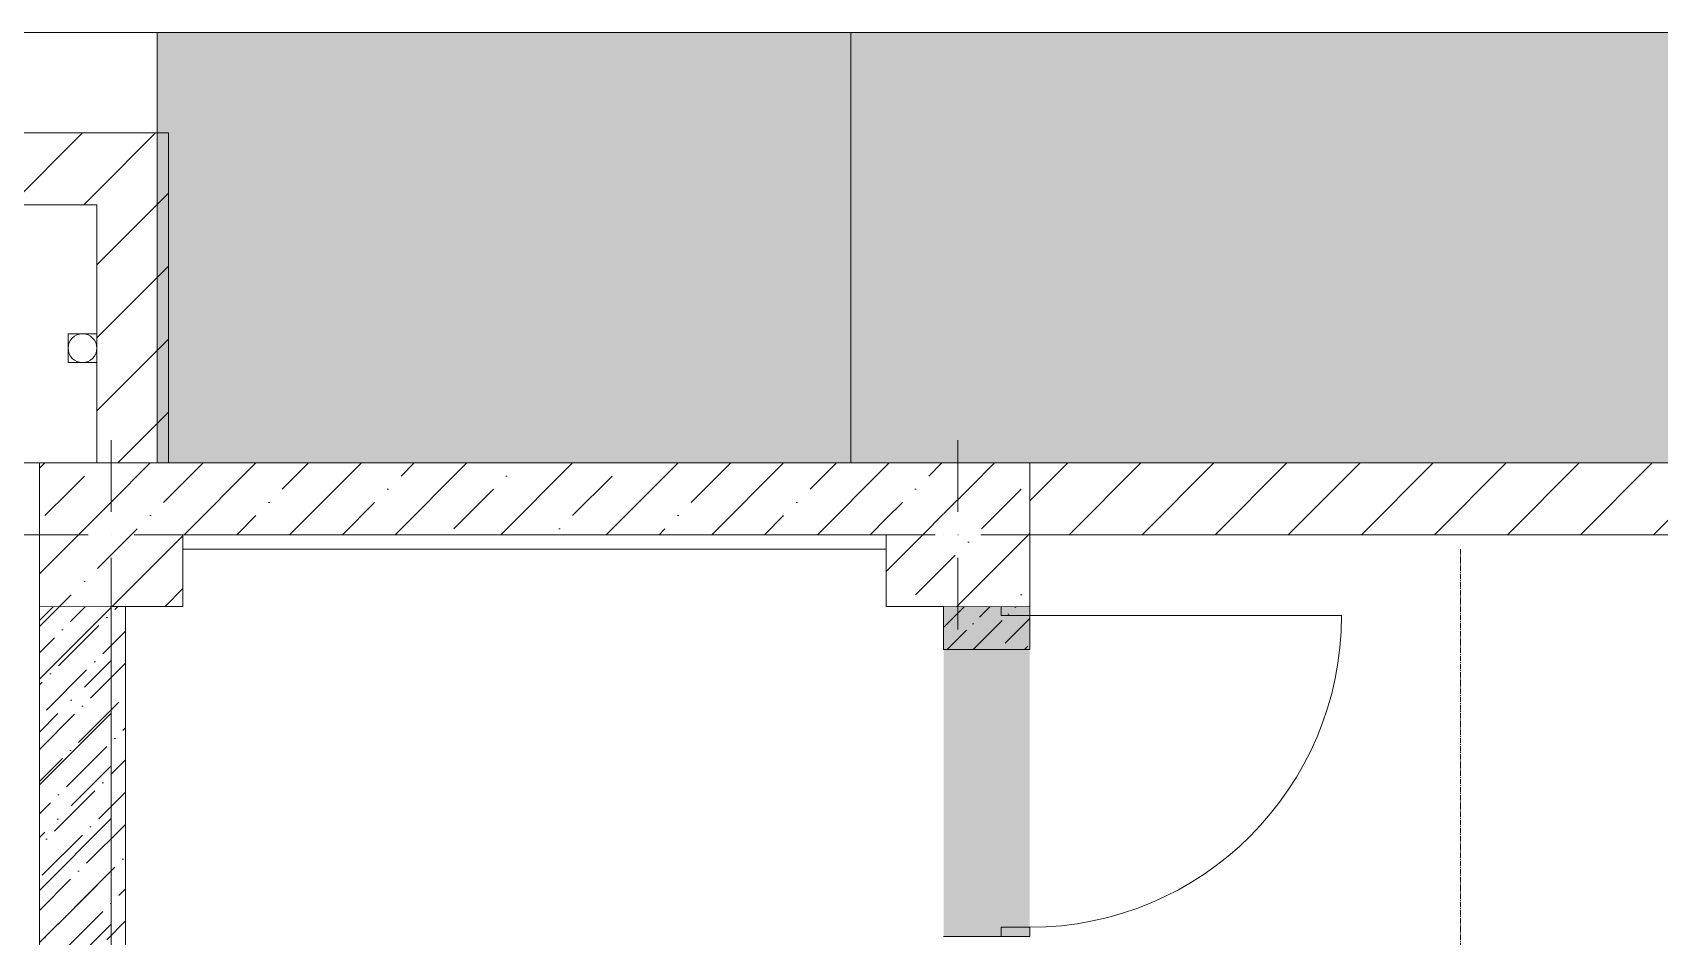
# Model space of a CAD drawing. Header units: millimetres. Extents: x 1499747 to 4341325, y -28481 to 441852.
# Drawn here: x 4213470 to 4219138, y 392365 to 395515 of the extents above; entities that cross this region are included whole.
import ezdxf

# ---------------------------------------------------------------- set-up
doc = ezdxf.new("R2010")
doc.units = ezdxf.units.MM
doc.header["$MEASUREMENT"] = 0
doc.set_wipeout_variables(frame=1)
for name, pattern in [('CENTER2', [28.575, 19.05, -3.175, 3.175, -3.175]), ('Dot & Dashed', [670.277762, 352.777767, -176.388884, 0, -141.111112]), ('Wipeout_Contour', [1000, 0, -1000])]:
    doc.linetypes.add(name, pattern=pattern)
for name, color, linetype, lineweight in [('13 этаж_25_АР 06.03 custom_70_12 этаж_13_Интерьер - Мебель_Ном._пера__8_Ном._пера__8', 8, 'Continuous', 18), ('13 этаж_25_АР 06.03 custom_70__заливка_Ном._пера__8_Ном._пера__8', 8, 'Continuous', 18), ('13 этаж_25_АР 06.03 custom_70__Оси_Ном._пера__8_Ном._пера__8', 8, 'Continuous', 18), ('13 этаж_25_АР 06.03 custom_70_парапет 2_Ном._пера__8_Ном._пера__8', 8, 'Continuous', 18), ('13 этаж_25_АР 06.03 custom_70_Подложк_Ном._пера__1_Ном._пера__1', 1, 'Continuous', 18), ('13 этаж_25_АР 06.03 custom_70_Подложк_Ном._пера__8_Ном._пера__8', 8, 'Continuous', 18), ('13 этаж_25_АР 06.03 custom_70_Подложка_Ном._пера__8_Ном._пера__8', 8, 'Continuous', 18), ('13 этаж_25_Двери Archicad_Ном._пера__19_Ном._пера__255', 255, 'Continuous', 18), ('13 этаж_25_Двери Archicad_Ном._пера__23_Ном._пера__30', 30, 'Continuous', 18), ('13 этаж_25_Двери Archicad_Ном._пера__3_Ном._пера__30', 30, 'Continuous', 18), ('13 этаж_25_Двери Archicad_Ном._пера__47_Ном._пера__7', 7, 'Continuous', 18), ('13 этаж_25_Конструктив - Колонны_Ном._пера__170_Ном._пера__52', 52, 'Continuous', 18), ('13 этаж_25_Конструктив - Колонны_Ном._пера__1_Ном._пера__7', 7, 'Continuous', 18), ('13 этаж_25_Конструктив - Колонны_Ном._пера__20_Ном._пера__1', 1, 'Continuous', 18), ('13 этаж_25_Конструктив - Колонны_Ном._пера__7', 7, 'Continuous', 18), ('13 этаж_25_Конструктив - Стены Ненесущие Газоблок_Ном._пера__169_Ном._пера__83', 83, 'Continuous', 18), ('13 этаж_25_Конструктив - Стены Ненесущие Газоблок_Ном._пера__47_Ном._пера__7', 7, 'Continuous', 18), ('13 этаж_25_Конструктив - Стены Несущие_Ном._пера__170_Ном._пера__52', 52, 'Continuous', 18), ('13 этаж_25_Конструктив - Стены Несущие_Ном._пера__19_Ном._пера__255', 255, 'Continuous', 18), ('13 этаж_25_Конструктив - Стены Несущие_Ном._пера__47_Ном._пера__7', 7, 'Continuous', 18), ('13 этаж_25_Парапет_Ном._пера__102_Ном._пера__9', 9, 'Continuous', 18), ('13 этаж_25_Парапет_Ном._пера__1_Ном._пера__7', 7, 'Continuous', 18), ('13 этаж_25_Парапет_Ном._пера__20_Ном._пера__1', 1, 'Continuous', 18), ('13 этаж_25_Парапет_Ном._пера__41_Ном._пера__7', 7, 'Continuous', 18)]:
    doc.layers.add(name, color=color, linetype=linetype, lineweight=lineweight)
doc.layers.add('13 этаж_25_Конструктив - Колонны', color=7, linetype='Continuous')
pattern_1 = [(45, (3838662.535, 489648.75), (42.09495, 154.348152), [198.4375, -39.6875, 0, -39.6875])]
pattern_2 = [(45, (2574398.89, 403125.52), (42.0949506, 154.348152), [198.4375, -39.6875, 0, -39.6875])]
pattern_3 = [(45, (2577348.89, 403125.52), (42.0949506, 154.348152), [198.4375, -39.6875, 0, -39.6875])]
pattern_4 = [(45, (4194944, 382064.74), (-127.2792, 127.2792), [])]
pattern_5 = [(45, (4194944, 382064.74), (-183.8478, 183.8478), []), (45, (4194852.08, 382156.66), (-183.8478, 183.8478), [195, -65, 0, -65])]

msp = doc.modelspace()

# ---------------------------------------------------------------- hatches: boundary and pattern name
at = {"layer": '13 этаж_25_АР 06.03 custom_70__заливка_Ном._пера__8_Ном._пера__8', "linetype": 'Continuous', "true_color": 0xc7c8ca}
h = msp.add_hatch(dxfattribs=at)
h.set_pattern_fill('ANSI36_0046_0019', color=9, style=0, pattern_type=2)
h.set_pattern_definition(pattern_2)
h.paths.add_polyline_path([(4213694, 394014.7), (4213494, 394014.7), (4213494, 393764.7), (4213694, 393764.7)])
h = msp.add_hatch(dxfattribs=at)
h.set_pattern_fill('ANSI36_0046_0019', color=9, style=0, pattern_type=2)
h.set_pattern_definition(pattern_2)
h.paths.add_polyline_path([(4213694, 393764.7), (4213494, 393764.7), (4213494, 393514.7), (4213744, 393514.7), (4213744, 393714.7), (4213694, 393714.7)])
h = msp.add_hatch(dxfattribs=at)
h.set_pattern_fill('ANSI36_0046_0019', color=9, style=0, pattern_type=2)
h.set_pattern_definition(pattern_2)
h.paths.add_polyline_path([(4213744, 393514.7), (4213994, 393514.7), (4213994, 393714.7), (4213744, 393714.7)])
at = {"layer": '13 этаж_25_АР 06.03 custom_70_Подложка_Ном._пера__8_Ном._пера__8', "linetype": 'Continuous', "true_color": 0xc7c8ca}
h = msp.add_hatch(dxfattribs=at)
h.set_pattern_fill('ANSI36_0046_0019', color=9, style=0, pattern_type=2)
h.set_pattern_definition(pattern_1)
h.paths.add_polyline_path([(4213694, 394014.7), (4213494, 394014.7), (4213494, 393514.7), (4213744, 393514.7), (4213744, 393714.7), (4213694, 393714.7)])
h = msp.add_hatch(dxfattribs=at)
h.set_pattern_fill('ANSI36_0046_0019', color=9, style=0, pattern_type=2)
h.set_pattern_definition(pattern_1)
h.paths.add_polyline_path([(4213744, 393514.7), (4213994, 393514.7), (4213994, 393714.7), (4213744, 393714.7)])
h = msp.add_hatch(dxfattribs=at)
h.set_pattern_fill('ANSI36_0046_0019', color=9, style=0, pattern_type=2)
h.set_pattern_definition(pattern_1)
h.paths.add_polyline_path([(4216444, 393514.7), (4216944, 393514.7), (4216944, 393714.7), (4216444, 393714.7)])
h = msp.add_hatch(dxfattribs=at)
h.set_pattern_fill('ANSI36_0046_0019', color=9, style=0, pattern_type=2)
h.set_pattern_definition(pattern_3)
h.paths.add_polyline_path([(4216444, 393514.7), (4216694, 393514.7), (4216694, 393714.7), (4216444, 393714.7)])
h = msp.add_hatch(dxfattribs=at)
h.set_pattern_fill('ANSI36_0046_0019', color=9, style=0, pattern_type=2)
h.set_pattern_definition(pattern_3)
h.paths.add_polyline_path([(4216694, 393514.7), (4216944, 393514.7), (4216944, 393714.7), (4216694, 393714.7)])
h = msp.add_hatch(dxfattribs=at)
h.set_pattern_fill('ANSI36_0046_0019', color=9, style=0, pattern_type=2)
h.set_pattern_definition(pattern_1)
h.paths.add_polyline_path([(4213794, 393514.7), (4213494, 393514.7), (4213494, 388514.7), (4213794, 388514.7)])
h = msp.add_hatch(dxfattribs=at)
h.set_pattern_fill('ANSI36_0046_0019', color=9, style=0, pattern_type=2)
h.set_pattern_definition([(45, (4055820.33, 214029.1), (33.67596, 123.478522), [158.75, -31.75, 0, -31.75])])
h.paths.add_polyline_path([(4216944, 393514.7), (4216644, 393514.7), (4216644, 393364.7), (4216944, 393364.7)])
at = {"layer": '13 этаж_25_Двери Archicad_Ном._пера__19_Ном._пера__255', "linetype": 'Continuous', "true_color": 0xc7c8ca}
for points in [[(4216944, 393514.7), (4216844, 393514.7), (4216844, 393482.7), (4216944, 393482.7)], [(4216844, 392364.7), (4216944, 392364.7), (4216944, 392396.7), (4216844, 392396.7)]]:
    msp.add_hatch(color=9, dxfattribs=at).paths.add_polyline_path(points)
at = {"layer": '13 этаж_25_Конструктив - Стены Ненесущие Газоблок_Ном._пера__169_Ном._пера__83', "linetype": 'Continuous', "true_color": 0xc7c8ca}
h = msp.add_hatch(dxfattribs=at)
h.set_pattern_fill('БЛОКИ_БЕТОННЫЕ_ЭФФЕКТИВН_72', color=9, style=0, pattern_type=2)
h.set_pattern_definition(pattern_4)
h.paths.add_polyline_path([(4213694, 395164.7), (4202359, 395164.7), (4202359, 394914.7), (4213694, 394914.7)])
h = msp.add_hatch(dxfattribs=at)
h.set_pattern_fill('БЛОКИ_БЕТОННЫЕ_ЭФФЕКТИВН_72', color=9, style=0, pattern_type=2)
h.set_pattern_definition(pattern_4)
h.paths.add_polyline_path([(4213694, 394914.7), (4213944, 394914.7), (4213944, 395164.7)])
h = msp.add_hatch(dxfattribs=at)
h.set_pattern_fill('БЛОКИ_БЕТОННЫЕ_ЭФФЕКТИВН_72', color=9, style=0, pattern_type=2)
h.set_pattern_definition(pattern_4)
h.paths.add_polyline_path([(4213694, 395164.7), (4213694, 394914.7), (4213944, 395164.7)])
h = msp.add_hatch(dxfattribs=at)
h.set_pattern_fill('БЛОКИ_БЕТОННЫЕ_ЭФФЕКТИВН_72', color=9, style=0, pattern_type=2)
h.set_pattern_definition(pattern_4)
h.paths.add_polyline_path([(4213694, 394914.7), (4213694, 394014.7), (4213944, 394014.7), (4213944, 394914.7)])
h = msp.add_hatch(dxfattribs=at)
h.set_pattern_fill('БЛОКИ_БЕТОННЫЕ_ЭФФЕКТИВН_72', color=9, style=0, pattern_type=2)
h.set_pattern_definition(pattern_4)
h.paths.add_polyline_path([(4231993.8, 394014.7), (4216944, 394014.7), (4216944, 393764.7), (4231993.8, 393764.7)])
at = {"layer": '13 этаж_25_Конструктив - Стены Несущие_Ном._пера__170_Ном._пера__52', "linetype": 'Continuous', "true_color": 0xc7c8ca}
h = msp.add_hatch(dxfattribs=at)
h.set_pattern_fill('ЖЕЛЕЗОБЕТОН_0019', color=9, style=0, pattern_type=2)
h.set_pattern_definition(pattern_5)
h.paths.add_polyline_path([(4216444, 394014.7), (4213994, 394014.7), (4213994, 393764.7), (4216444, 393764.7)])
h = msp.add_hatch(dxfattribs=at)
h.set_pattern_fill('ЖЕЛЕЗОБЕТОН_0019', color=9, style=0, pattern_type=2)
h.set_pattern_definition(pattern_5)
h.paths.add_polyline_path([(4213494, 388514.7), (4213744, 388514.7), (4213744, 393514.7), (4213494, 393514.7)])
at = {"layer": '13 этаж_25_Конструктив - Стены Несущие_Ном._пера__19_Ном._пера__255', "linetype": 'Continuous', "true_color": 0xc7c8ca}
msp.add_hatch(color=9, dxfattribs=at).paths.add_polyline_path([(4216944, 393514.7), (4216644, 393514.7), (4216644, 392364.7), (4216944, 392364.7)])
at = {"layer": '13 этаж_25_Парапет_Ном._пера__102_Ном._пера__9', "linetype": 'Continuous', "true_color": 0xc7c8ca}
for points in [[(4213904, 394014.7), (4218442.8, 394014.7), (4218442.8, 395514.7), (4213904, 395514.7)], [(4218442.8, 395514.7), (4218442.8, 394014.7), (4247143.9, 394014.7), (4247143.9, 395514.7)]]:
    msp.add_hatch(color=9, dxfattribs=at).paths.add_polyline_path(points)
at = {"layer": '13 этаж_25_Парапет_Ном._пера__1_Ном._пера__7', "linetype": 'Continuous', "true_color": 0xc7c8ca}
msp.add_hatch(color=9, dxfattribs=at).paths.add_polyline_path([(4216321, 395514.7), (4213904, 395514.7), (4213904, 394014.7), (4216321, 394014.7)])

# ---------------------------------------------------------------- linework, layer by layer
at = {"layer": '13 этаж_25_АР 06.03 custom_70_12 этаж_13_Интерьер - Мебель_Ном._пера__8_Ном._пера__8', "color": 9, "linetype": 'Continuous', "true_color": 0xc7c8ca}
for p, q in [((4215859, 393714.7), (4213994, 393714.7)), ((4216444, 393714.7), (4215859, 393714.7))]:
    msp.add_line(p, q, dxfattribs=at)
at = {"layer": '13 этаж_25_АР 06.03 custom_70_12 этаж_13_Интерьер - Мебель_Ном._пера__8_Ном._пера__8', "color": 9, "linetype": 'Continuous', "true_color": 0xc7c8ca, "flags": 128}
for points in [[(4213994, 393714.7), (4213994, 393514.7), (4213494, 393514.7), (4213494, 394014.7), (4213694, 394014.7)], [(4213494, 388014.7), (4213494, 394014.7)], [(4213794, 388514.7), (4213794, 393514.7)]]:
    msp.add_lwpolyline(points, dxfattribs=at)
at = {"layer": '13 этаж_25_АР 06.03 custom_70__Оси_Ном._пера__8_Ном._пера__8', "color": 9, "linetype": 'CENTER2', "true_color": 0xc7c8ca}
for p, q in [((4213694, 393764.7), (4202359, 393764.7)), ((4213744, 393714.7), (4213744, 380114.7)), ((4218444, 393714.7), (4218444, 378014.7))]:
    msp.add_line(p, q, dxfattribs=at)
at = {"layer": '13 этаж_25_АР 06.03 custom_70_парапет 2_Ном._пера__8_Ном._пера__8', "color": 9, "linetype": 'Continuous', "true_color": 0xc7c8ca, "flags": 128}
msp.add_lwpolyline([(4232243.9, 377964.7), (4213744, 377964.7), (4213744, 380114.7), (4202359, 380114.7), (4202359, 394914.7), (4213694, 394914.7), (4213694, 394014.7)], dxfattribs=at)
at = {"layer": '13 этаж_25_АР 06.03 custom_70_Подложк_Ном._пера__1_Ном._пера__1', "color": 9, "linetype": 'Continuous', "true_color": 0xc7c8ca}
msp.add_circle((4213644, 394414.7), 50, dxfattribs=at)
at = {"layer": '13 этаж_25_АР 06.03 custom_70_Подложк_Ном._пера__8_Ном._пера__8', "color": 9, "linetype": 'Continuous', "true_color": 0xc7c8ca, "flags": 128}
for points in [[(4213694, 394364.7), (4213594, 394364.7), (4213594, 394464.7), (4213694, 394464.7)], [(4213694, 394464.7), (4213694, 394364.7)]]:
    msp.add_lwpolyline(points, dxfattribs=at)
at = {"layer": '13 этаж_25_АР 06.03 custom_70_Подложка_Ном._пера__8_Ном._пера__8', "color": 9, "linetype": 'Continuous', "true_color": 0xc7c8ca, "flags": 128}
for points in [[(4216944, 393714.7), (4216944, 393514.7), (4216444, 393514.7), (4216444, 393714.7)], [(4216944, 393514.7), (4216944, 393364.7), (4216644, 393364.7), (4216644, 393514.7)]]:
    msp.add_lwpolyline(points, dxfattribs=at)
at = {"layer": '13 этаж_25_Двери Archicad_Ном._пера__23_Ном._пера__30', "color": 9, "linetype": 'Continuous', "true_color": 0xc7c8ca}
for p, q in [((4216844, 393482.7), (4216844, 393514.7)), ((4216844, 393514.7), (4216944, 393514.7)), ((4216944, 393514.7), (4216944, 393482.7)), ((4216944, 393482.7), (4216844, 393482.7)), ((4216844, 392364.7), (4216844, 392396.7)), ((4216844, 392396.7), (4216944, 392396.7)), ((4216944, 392364.7), (4216844, 392364.7)), ((4216944, 392396.7), (4216944, 392364.7))]:
    msp.add_line(p, q, dxfattribs=at)
at = {"layer": '13 этаж_25_Двери Archicad_Ном._пера__3_Ном._пера__30', "color": 9, "linetype": 'Continuous', "true_color": 0xc7c8ca}
msp.add_line((4216944, 393482.7), (4218030, 393482.7), dxfattribs=at)
msp.add_arc((4216944, 393482.7), 1086, 270, 0, dxfattribs=at)
at = {"layer": '13 этаж_25_Двери Archicad_Ном._пера__47_Ном._пера__7', "color": 9, "linetype": 'Continuous', "true_color": 0xc7c8ca}
for p, q in [((4216844, 393514.7), (4216644, 393514.7)), ((4216944, 393514.7), (4216844, 393514.7)), ((4216944, 393514.7), (4216844, 393514.7)), ((4216844, 392364.7), (4216644, 392364.7)), ((4216944, 392364.7), (4216844, 392364.7)), ((4216944, 392364.7), (4216844, 392364.7))]:
    msp.add_line(p, q, dxfattribs=at)
at = {"layer": '13 этаж_25_Конструктив - Стены Ненесущие Газоблок_Ном._пера__47_Ном._пера__7', "color": 9, "linetype": 'Continuous', "true_color": 0xc7c8ca, "flags": 128}
for points in [[(4213944, 395164.7), (4202359, 395164.7)], [(4213944, 395164.7), (4213944, 394914.7)], [(4202359, 394914.7), (4213694, 394914.7)], [(4213694, 394914.7), (4213694, 394014.7)], [(4213944, 394014.7), (4213944, 394914.7)], [(4232243.8, 394014.7), (4216944, 394014.7)], [(4216944, 393764.7), (4231993.8, 393764.7)]]:
    msp.add_lwpolyline(points, dxfattribs=at)
at = {"layer": '13 этаж_25_Конструктив - Стены Несущие_Ном._пера__47_Ном._пера__7', "color": 9, "linetype": 'Continuous', "true_color": 0xc7c8ca}
for p, q in [((4216844, 393514.7), (4216644, 393514.7)), ((4216944, 393514.7), (4216844, 393514.7)), ((4216844, 392364.7), (4216644, 392364.7)), ((4216944, 392364.7), (4216844, 392364.7))]:
    msp.add_line(p, q, dxfattribs=at)
at = {"layer": '13 этаж_25_Конструктив - Стены Несущие_Ном._пера__47_Ном._пера__7', "color": 9, "linetype": 'Continuous', "true_color": 0xc7c8ca, "flags": 128}
for points in [[(4216444, 394014.7), (4213994, 394014.7)], [(4213994, 393764.7), (4216444, 393764.7)], [(4213494, 393514.7), (4213494, 388514.7)], [(4213744, 388514.7), (4213744, 393514.7)]]:
    msp.add_lwpolyline(points, dxfattribs=at)
at = {"layer": '13 этаж_25_Парапет_Ном._пера__20_Ном._пера__1', "color": 9, "linetype": 'Continuous', "true_color": 0xc7c8ca}
for p, q in [((4204469, 395514.7), (4213491.2, 395514.7)), ((4213904, 395514.7), (4213491.2, 395514.7)), ((4218442.8, 395514.7), (4213904, 395514.7)), ((4218442.8, 395514.7), (4247143.9, 395514.7)), ((4204469, 394014.7), (4213491.2, 394014.7)), ((4213904, 394014.7), (4213491.2, 394014.7)), ((4218442.8, 394014.7), (4213904, 394014.7)), ((4218442.8, 394014.7), (4247143.9, 394014.7))]:
    msp.add_line(p, q, dxfattribs=at)
at = {"layer": '13 этаж_25_Парапет_Ном._пера__20_Ном._пера__1', "color": 9, "linetype": 'Dot & Dashed', "true_color": 0xc7c8ca}
for p, q in [((4204469, 394014.7), (4213491.2, 394014.7)), ((4213491.2, 394014.7), (4218444, 394014.7)), ((4218442.8, 394014.7), (4247143.9, 394014.7))]:
    msp.add_line(p, q, dxfattribs=at)
at = {"layer": '13 этаж_25_Парапет_Ном._пера__41_Ном._пера__7', "color": 9, "linetype": 'Continuous', "true_color": 0xc7c8ca}
for p, q in [((4216321, 395514.7), (4213904, 395514.7)), ((4213904, 395514.7), (4213904, 394014.7)), ((4216321, 394014.7), (4216321, 395514.7)), ((4213904, 394014.7), (4216321, 394014.7))]:
    msp.add_line(p, q, dxfattribs=at)

# ---------------------------------------------------------------- next in the draw order: wipeouts: each hides what was drawn before it
at = {"color": 9, "linetype": 'Wipeout_Contour', "ltscale": 4728874.827575255, "true_color": 0xc7c8ca}
msp.add_wipeout([(4213744, 393764.7), (4213744, 393514.7), (4213994, 393514.7), (4213994, 393764.7)], dxfattribs=at).dxf.layer = '13 этаж_25_Конструктив - Колонны'
at = {"color": 9, "linetype": 'Wipeout_Contour', "ltscale": 4739566.799533877, "true_color": 0xc7c8ca}
msp.add_wipeout([(4216644, 393764.7), (4216444, 393764.7), (4216444, 393514.7), (4216644, 393514.7)], dxfattribs=at).dxf.layer = '13 этаж_25_Конструктив - Колонны'

# ---------------------------------------------------------------- next in the draw order: hatches: boundary and pattern name
at = {"layer": '13 этаж_25_Конструктив - Колонны_Ном._пера__170_Ном._пера__52', "linetype": 'Continuous', "true_color": 0xc7c8ca}
h = msp.add_hatch(dxfattribs=at)
h.set_pattern_fill('ЖЕЛЕЗОБЕТОН_0019', color=9, style=0, pattern_type=2)
h.set_pattern_definition(pattern_5)
h.paths.add_polyline_path([(4213744, 393764.7), (4213744, 393514.7), (4213994, 393514.7), (4213994, 393764.7)])
h = msp.add_hatch(dxfattribs=at)
h.set_pattern_fill('ЖЕЛЕЗОБЕТОН_0019', color=9, style=0, pattern_type=2)
h.set_pattern_definition(pattern_5)
h.paths.add_polyline_path([(4216644, 393764.7), (4216444, 393764.7), (4216444, 393514.7), (4216644, 393514.7)])

# ---------------------------------------------------------------- next in the draw order: linework, layer by layer
at = {"layer": '13 этаж_25_Конструктив - Колонны_Ном._пера__7', "color": 9, "linetype": 'Wipeout_Contour', "true_color": 0xc7c8ca}
for p, q in [((4213744, 393764.7), (4213744, 393514.7)), ((4213994, 393764.7), (4213744, 393764.7)), ((4213994, 393514.7), (4213994, 393764.7)), ((4216644, 393764.7), (4216444, 393764.7)), ((4216444, 393764.7), (4216444, 393514.7)), ((4216644, 393514.7), (4216644, 393764.7)), ((4213744, 393514.7), (4213994, 393514.7)), ((4216444, 393514.7), (4216644, 393514.7))]:
    msp.add_line(p, q, dxfattribs=at)

# ---------------------------------------------------------------- next in the draw order: wipeouts: each hides what was drawn before it
at = {"color": 9, "linetype": 'Wipeout_Contour', "ltscale": 3545806.552055561, "true_color": 0xc7c8ca}
msp.add_wipeout([(4213744, 393764.7), (4213494, 394014.7), (4213494, 393764.7)], dxfattribs=at).dxf.layer = '13 этаж_25_Конструктив - Колонны'
at = {"color": 9, "linetype": 'Wipeout_Contour', "ltscale": 4740575.755180774, "true_color": 0xc7c8ca}
msp.add_wipeout([(4216644, 394014.7), (4216644, 393514.7), (4216944, 393514.7), (4216944, 393764.7)], dxfattribs=at).dxf.layer = '13 этаж_25_Конструктив - Колонны'

# ---------------------------------------------------------------- next in the draw order: hatches: boundary and pattern name
at = {"layer": '13 этаж_25_Конструктив - Колонны_Ном._пера__170_Ном._пера__52', "linetype": 'Continuous', "true_color": 0xc7c8ca}
h = msp.add_hatch(dxfattribs=at)
h.set_pattern_fill('ЖЕЛЕЗОБЕТОН_0019', color=9, style=0, pattern_type=2)
h.set_pattern_definition(pattern_5)
h.paths.add_polyline_path([(4213744, 393764.7), (4213494, 394014.7), (4213494, 393764.7)])
h = msp.add_hatch(dxfattribs=at)
h.set_pattern_fill('ЖЕЛЕЗОБЕТОН_0019', color=9, style=0, pattern_type=2)
h.set_pattern_definition(pattern_5)
h.paths.add_polyline_path([(4216644, 394014.7), (4216644, 393514.7), (4216944, 393514.7), (4216944, 393764.7)])

# ---------------------------------------------------------------- next in the draw order: linework, layer by layer
at = {"layer": '13 этаж_25_Конструктив - Колонны_Ном._пера__20_Ном._пера__1', "color": 9, "linetype": 'Continuous', "true_color": 0xc7c8ca}
msp.add_line((4216694, 393684.7), (4216694, 393434.7), dxfattribs=at)
at = {"layer": '13 этаж_25_Конструктив - Колонны_Ном._пера__7', "color": 9, "linetype": 'Wipeout_Contour', "true_color": 0xc7c8ca}
for p, q in [((4213744, 393764.7), (4213494, 394014.7)), ((4213494, 394014.7), (4213494, 393764.7)), ((4216644, 394014.7), (4216644, 393514.7)), ((4216944, 393764.7), (4216644, 394014.7)), ((4213494, 393764.7), (4213744, 393764.7)), ((4216944, 393514.7), (4216944, 393764.7)), ((4216644, 393514.7), (4216944, 393514.7))]:
    msp.add_line(p, q, dxfattribs=at)

# ---------------------------------------------------------------- next in the draw order: wipeouts: each hides what was drawn before it
at = {"color": 9, "linetype": 'Wipeout_Contour', "ltscale": 3555607.893855283, "true_color": 0xc7c8ca}
msp.add_wipeout([(4216644, 394014.7), (4216944, 393764.7), (4216944, 394014.7)], dxfattribs=at).dxf.layer = '13 этаж_25_Конструктив - Колонны'
at = {"color": 9, "linetype": 'Wipeout_Contour', "ltscale": 4727875.579677759, "true_color": 0xc7c8ca}
msp.add_wipeout([(4213744, 393764.7), (4213494, 393764.7), (4213494, 393514.7), (4213744, 393514.7)], dxfattribs=at).dxf.layer = '13 этаж_25_Конструктив - Колонны'

# ---------------------------------------------------------------- next in the draw order: hatches: boundary and pattern name
at = {"layer": '13 этаж_25_Конструктив - Колонны_Ном._пера__170_Ном._пера__52', "linetype": 'Continuous', "true_color": 0xc7c8ca}
h = msp.add_hatch(dxfattribs=at)
h.set_pattern_fill('ЖЕЛЕЗОБЕТОН_0019', color=9, style=0, pattern_type=2)
h.set_pattern_definition(pattern_5)
h.paths.add_polyline_path([(4216644, 394014.7), (4216944, 393764.7), (4216944, 394014.7)])
h = msp.add_hatch(dxfattribs=at)
h.set_pattern_fill('ЖЕЛЕЗОБЕТОН_0019', color=9, style=0, pattern_type=2)
h.set_pattern_definition(pattern_5)
h.paths.add_polyline_path([(4213744, 393764.7), (4213494, 393764.7), (4213494, 393514.7), (4213744, 393514.7)])

# ---------------------------------------------------------------- next in the draw order: linework, layer by layer
at = {"layer": '13 этаж_25_Конструктив - Колонны_Ном._пера__1_Ном._пера__7', "color": 9, "linetype": 'Continuous', "true_color": 0xc7c8ca, "flags": 128}
msp.add_lwpolyline([(4216944, 393514.7), (4216944, 393764.7)], dxfattribs=at)
at = {"layer": '13 этаж_25_Конструктив - Колонны_Ном._пера__20_Ном._пера__1', "color": 9, "linetype": 'Continuous', "true_color": 0xc7c8ca}
for p, q in [((4216694, 393844.7), (4216694, 394094.7)), ((4216694, 393764.7), (4216694.1, 393764.7)), ((4216774, 393764.7), (4217024, 393764.7)), ((4213744, 393684.7), (4213744, 393434.7))]:
    msp.add_line(p, q, dxfattribs=at)
at = {"layer": '13 этаж_25_Конструктив - Колонны_Ном._пера__7', "color": 9, "linetype": 'Wipeout_Contour', "true_color": 0xc7c8ca}
for p, q in [((4216644, 394014.7), (4216944, 393764.7)), ((4216944, 394014.7), (4216644, 394014.7)), ((4216944, 393764.7), (4216944, 394014.7)), ((4213744, 393764.7), (4213494, 393764.7)), ((4213494, 393764.7), (4213494, 393514.7)), ((4213744, 393514.7), (4213744, 393764.7)), ((4213494, 393514.7), (4213744, 393514.7))]:
    msp.add_line(p, q, dxfattribs=at)

# ---------------------------------------------------------------- next in the draw order: wipeouts: each hides what was drawn before it
at = {"color": 9, "linetype": 'Wipeout_Contour', "ltscale": 4728913.706988904, "true_color": 0xc7c8ca}
msp.add_wipeout([(4213744, 394014.7), (4213744, 393764.7), (4213994, 393764.7), (4213994, 394014.7)], dxfattribs=at).dxf.layer = '13 этаж_25_Конструктив - Колонны'
at = {"color": 9, "linetype": 'Wipeout_Contour', "ltscale": 4739605.591150066, "true_color": 0xc7c8ca}
msp.add_wipeout([(4216444, 394014.7), (4216444, 393764.7), (4216644, 393764.7), (4216644, 394014.7)], dxfattribs=at).dxf.layer = '13 этаж_25_Конструктив - Колонны'

# ---------------------------------------------------------------- next in the draw order: hatches: boundary and pattern name
at = {"layer": '13 этаж_25_Конструктив - Колонны_Ном._пера__170_Ном._пера__52', "linetype": 'Continuous', "true_color": 0xc7c8ca}
h = msp.add_hatch(dxfattribs=at)
h.set_pattern_fill('ЖЕЛЕЗОБЕТОН_0019', color=9, style=0, pattern_type=2)
h.set_pattern_definition(pattern_5)
h.paths.add_polyline_path([(4213744, 394014.7), (4213744, 393764.7), (4213994, 393764.7), (4213994, 394014.7)])
h = msp.add_hatch(dxfattribs=at)
h.set_pattern_fill('ЖЕЛЕЗОБЕТОН_0019', color=9, style=0, pattern_type=2)
h.set_pattern_definition(pattern_5)
h.paths.add_polyline_path([(4216444, 394014.7), (4216444, 393764.7), (4216644, 393764.7), (4216644, 394014.7)])

# ---------------------------------------------------------------- next in the draw order: linework, layer by layer
at = {"layer": '13 этаж_25_Конструктив - Колонны_Ном._пера__1_Ном._пера__7', "color": 9, "linetype": 'Continuous', "true_color": 0xc7c8ca, "flags": 128}
for points in [[(4216644, 394014.7), (4216444, 394014.7)], [(4216944, 393764.7), (4216944, 394014.7), (4216644, 394014.7)], [(4216444, 393764.7), (4216444, 393514.7), (4216644, 393514.7)]]:
    msp.add_lwpolyline(points, dxfattribs=at)
at = {"layer": '13 этаж_25_Конструктив - Колонны_Ном._пера__20_Ном._пера__1', "color": 9, "linetype": 'Continuous', "true_color": 0xc7c8ca}
for p, q in [((4213824, 393764.7), (4214074, 393764.7)), ((4216614, 393764.7), (4216364, 393764.7))]:
    msp.add_line(p, q, dxfattribs=at)
at = {"layer": '13 этаж_25_Конструктив - Колонны_Ном._пера__7', "color": 9, "linetype": 'Wipeout_Contour', "true_color": 0xc7c8ca}
for p, q in [((4213744, 394014.7), (4213744, 393764.7)), ((4213994, 394014.7), (4213744, 394014.7)), ((4213994, 393764.7), (4213994, 394014.7)), ((4216444, 394014.7), (4216444, 393764.7)), ((4216644, 394014.7), (4216444, 394014.7)), ((4216644, 393764.7), (4216644, 394014.7)), ((4213744, 393764.7), (4213994, 393764.7)), ((4216444, 393764.7), (4216644, 393764.7))]:
    msp.add_line(p, q, dxfattribs=at)

# ---------------------------------------------------------------- next in the draw order: wipeouts: each hides what was drawn before it
at = {"color": 9, "linetype": 'Wipeout_Contour', "ltscale": 3546065.149907652, "true_color": 0xc7c8ca}
msp.add_wipeout([(4213744, 394014.7), (4213494, 394014.7), (4213744, 393764.7)], dxfattribs=at).dxf.layer = '13 этаж_25_Конструктив - Колонны'

# ---------------------------------------------------------------- next in the draw order: hatches: boundary and pattern name
at = {"layer": '13 этаж_25_Конструктив - Колонны_Ном._пера__170_Ном._пера__52', "linetype": 'Continuous', "true_color": 0xc7c8ca}
h = msp.add_hatch(dxfattribs=at)
h.set_pattern_fill('ЖЕЛЕЗОБЕТОН_0019', color=9, style=0, pattern_type=2)
h.set_pattern_definition(pattern_5)
h.paths.add_polyline_path([(4213744, 394014.7), (4213494, 394014.7), (4213744, 393764.7)])

# ---------------------------------------------------------------- next in the draw order: linework, layer by layer
at = {"layer": '13 этаж_25_Конструктив - Колонны_Ном._пера__1_Ном._пера__7', "color": 9, "linetype": 'Continuous', "true_color": 0xc7c8ca, "flags": 128}
for points in [[(4213494, 394014.7), (4213494, 393764.7)], [(4213744, 394014.7), (4213494, 394014.7)], [(4213994, 394014.7), (4213744, 394014.7)], [(4213494, 393764.7), (4213494, 393514.7)], [(4213744, 393514.7), (4213994, 393514.7), (4213994, 393764.7)]]:
    msp.add_lwpolyline(points, dxfattribs=at)
at = {"layer": '13 этаж_25_Конструктив - Колонны_Ном._пера__20_Ном._пера__1', "color": 9, "linetype": 'Continuous', "true_color": 0xc7c8ca}
for p, q in [((4213744, 393844.7), (4213744, 394094.7)), ((4213664, 393764.7), (4213414, 393764.7)), ((4213744, 393764.7), (4213744.1, 393764.7))]:
    msp.add_line(p, q, dxfattribs=at)
at = {"layer": '13 этаж_25_Конструктив - Колонны_Ном._пера__7', "color": 9, "linetype": 'Wipeout_Contour', "true_color": 0xc7c8ca}
for p, q in [((4213744, 394014.7), (4213494, 394014.7)), ((4213494, 394014.7), (4213744, 393764.7)), ((4213744, 393764.7), (4213744, 394014.7))]:
    msp.add_line(p, q, dxfattribs=at)

doc.saveas('drawing.dxf')
